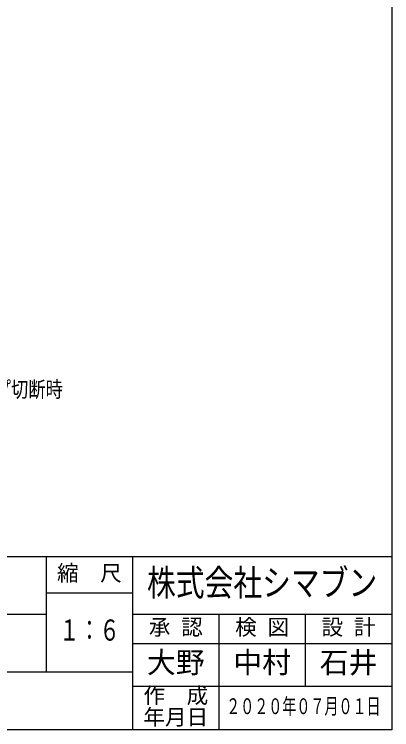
# Model space of a CAD drawing. Units: millimetres, scale not verified. Extents: x -819 to 819, y -558 to 522.
# Drawn here: x 504 to 819, y -558 to 38 of the extents above; entities that cross this region are included whole.
import ezdxf
from ezdxf.enums import TextEntityAlignment as Align

# ---------------------------------------------------------------- set-up
doc = ezdxf.new("R2010")
doc.units = ezdxf.units.MM
doc.header["$LTSCALE"] = 6
for name, color, linetype in [('0-5_寸法線', 7, 'Continuous'), ('0-7_枠細線', 5, 'Continuous'), ('0-8_枠中線', 5, 'Continuous')]:
    doc.layers.add(name, color=color, linetype=linetype)
doc.styles.add('ＭＳ ゴシック', font='')
doc.styles.get('ＭＳ ゴシック').set_extended_font_data('MS Gothic')

msp = doc.modelspace()

# ---------------------------------------------------------------- linework, layer by layer
at = {"layer": '0-7_枠細線'}
for p, q in [((531, -414), (531, -510)), ((603, -414), (603, -558)), ((531, -444), (603, -444)), ((531, -462), (219, -462)), ((819, -462), (603, -462)), ((675, -462), (675, -558)), ((747, -462), (747, -522)), ((603, -486), (819, -486)), ((603, -510), (219, -510)), ((819, -522), (603, -522))]:
    msp.add_line(p, q, dxfattribs=at)
at = {"layer": '0-8_枠中線'}
msp.add_lwpolyline([(-819, -558), (-819, 522), (819, 522), (819, -558)], close=True, dxfattribs=at)
msp.add_lwpolyline([(819, -414), (219, -414), (219, -558)], dxfattribs=at)

# ---------------------------------------------------------------- texts
at = {"layer": '0-5_寸法線', "style": 'ＭＳ ゴシック', "width": 0.8}
msp.add_text('※（\u3000）内はトラップ切断時', height=13.2, dxfattribs=at).set_placement((357.591, -284.779), align=Align.BOTTOM_LEFT)
at = {"layer": '0-7_枠細線', "style": 'ＭＳ ゴシック'}
for s, height, p in [('縮\u3000尺', 13.2, (540, -438)), ('承 認', 13.2, (616.5, -483)), ('検 図', 13.2, (688.5, -483)), ('設 計', 13.2, (760.5, -483)), ('大野', 17.6, (615, -516)), ('中村', 17.6, (687, -516)), ('石井', 17.6, (759, -516)), ('作\u3000成', 13.2, (612, -540)), ('年月日', 13.2, (612, -558))]:
    msp.add_text(s, height=height, dxfattribs=at).set_placement(p, align=Align.BOTTOM_LEFT)
for s, height, width, p in [('株式会社シマブン', 21.99, 0.8, (615, -453)), ('１：６', 17.6, 0.7, (541.8, -489)), ('２０２０年０７月０１日', 13.2, 0.65, (681, -549))]:
    msp.add_text(s, height=height, dxfattribs=dict(at, width=width)).set_placement(p, align=Align.BOTTOM_LEFT)

doc.saveas('drawing.dxf')
